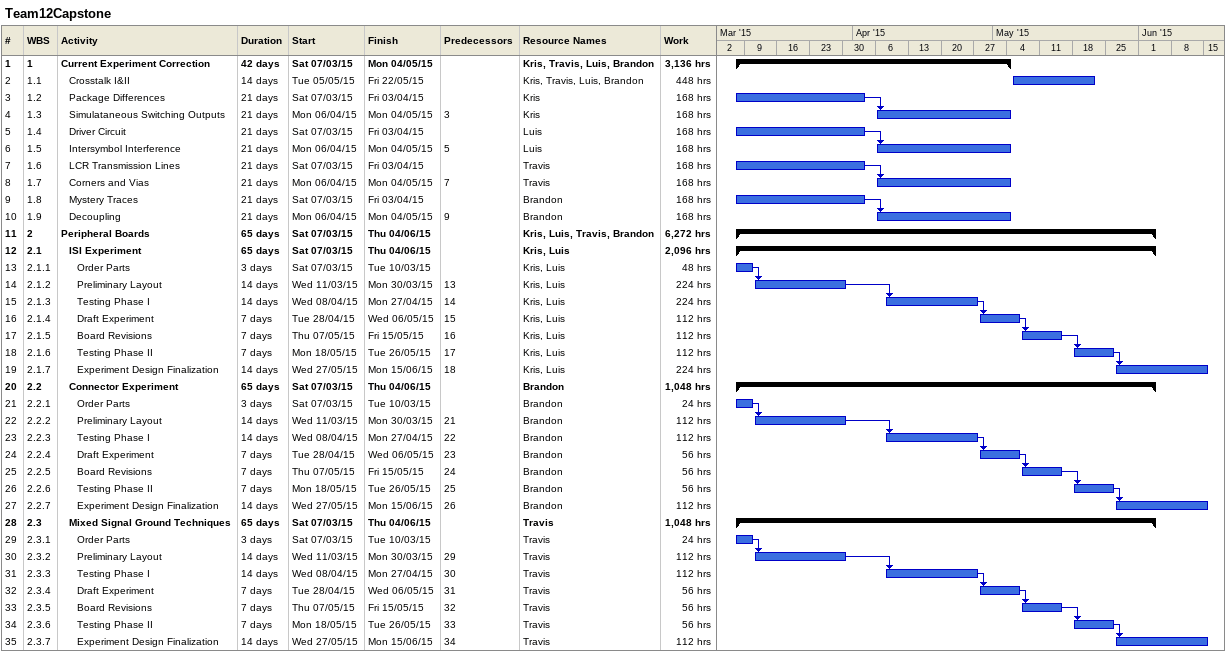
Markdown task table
Team12Capstone

| ID | WBS | Task | Duration | Start | Finish | Predecessors | Resources | Work (h) |
|---|---|---|---|---|---|---|---|---|
| 1 | 1 | **Current Experiment Correction** | 42d | 2015-03-07 | 2015-05-04 |  | Kris, Travis, Luis, Brandon | 3136 |
| 2 | 1.1 | Crosstalk I&II | 14d | 2015-05-05 | 2015-05-22 |  | Kris, Travis, Luis, Brandon | 448 |
| 3 | 1.2 | Package Differences | 21d | 2015-03-07 | 2015-04-03 |  | Kris | 168 |
| 4 | 1.3 | Simulataneous Switching Outputs | 21d | 2015-04-06 | 2015-05-04 | 3 | Kris | 168 |
| 5 | 1.4 | Driver Circuit | 21d | 2015-03-07 | 2015-04-03 |  | Luis | 168 |
| 6 | 1.5 | Intersymbol Interference | 21d | 2015-04-06 | 2015-05-04 | 5 | Luis | 168 |
| 7 | 1.6 | LCR Transmission Lines | 21d | 2015-03-07 | 2015-04-03 |  | Travis | 168 |
| 8 | 1.7 | Corners and Vias | 21d | 2015-04-06 | 2015-05-04 | 7 | Travis | 168 |
| 9 | 1.8 | Mystery Traces | 21d | 2015-03-07 | 2015-04-03 |  | Brandon | 168 |
| 10 | 1.9 | Decoupling | 21d | 2015-04-06 | 2015-05-04 | 9 | Brandon | 168 |
| 11 | 2 | **Peripheral Boards** | 65d | 2015-03-07 | 2015-06-04 |  | Kris, Luis, Travis, Brandon | 6272 |
| 12 | 2.1 | **ISI Experiment** | 65d | 2015-03-07 | 2015-06-04 |  | Kris, Luis | 2096 |
| 13 | 2.1.1 | Order Parts | 3d | 2015-03-07 | 2015-03-10 |  | Kris, Luis | 48 |
| 14 | 2.1.2 | Preliminary Layout | 14d | 2015-03-11 | 2015-03-30 | 13 | Kris, Luis | 224 |
| 15 | 2.1.3 | Testing Phase I | 14d | 2015-04-08 | 2015-04-27 | 14 | Kris, Luis | 224 |
| 16 | 2.1.4 | Draft Experiment | 7d | 2015-04-28 | 2015-05-06 | 15 | Kris, Luis | 112 |
| 17 | 2.1.5 | Board Revisions | 7d | 2015-05-07 | 2015-05-15 | 16 | Kris, Luis | 112 |
| 18 | 2.1.6 | Testing Phase II | 7d | 2015-05-18 | 2015-05-26 | 17 | Kris, Luis | 112 |
| 19 | 2.1.7 | Experiment Design Finalization | 14d | 2015-05-27 | 2015-06-15 | 18 | Kris, Luis | 224 |
| 20 | 2.2 | **Connector Experiment** | 65d | 2015-03-07 | 2015-06-04 |  | Brandon | 1048 |
| 21 | 2.2.1 | Order Parts | 3d | 2015-03-07 | 2015-03-10 |  | Brandon | 24 |
| 22 | 2.2.2 | Preliminary Layout | 14d | 2015-03-11 | 2015-03-30 | 21 | Brandon | 112 |
| 23 | 2.2.3 | Testing Phase I | 14d | 2015-04-08 | 2015-04-27 | 22 | Brandon | 112 |
| 24 | 2.2.4 | Draft Experiment | 7d | 2015-04-28 | 2015-05-06 | 23 | Brandon | 56 |
| 25 | 2.2.5 | Board Revisions | 7d | 2015-05-07 | 2015-05-15 | 24 | Brandon | 56 |
| 26 | 2.2.6 | Testing Phase II | 7d | 2015-05-18 | 2015-05-26 | 25 | Brandon | 56 |
| 27 | 2.2.7 | Experiment Design Finalization | 14d | 2015-05-27 | 2015-06-15 | 26 | Brandon | 112 |
| 28 | 2.3 | **Mixed Signal Ground Techniques** | 65d | 2015-03-07 | 2015-06-04 |  | Travis | 1048 |
| 29 | 2.3.1 | Order Parts | 3d | 2015-03-07 | 2015-03-10 |  | Travis | 24 |
| 30 | 2.3.2 | Preliminary Layout | 14d | 2015-03-11 | 2015-03-30 | 29 | Travis | 112 |
| 31 | 2.3.3 | Testing Phase I | 14d | 2015-04-08 | 2015-04-27 | 30 | Travis | 112 |
| 32 | 2.3.4 | Draft Experiment | 7d | 2015-04-28 | 2015-05-06 | 31 | Travis | 56 |
| 33 | 2.3.5 | Board Revisions | 7d | 2015-05-07 | 2015-05-15 | 32 | Travis | 56 |
| 34 | 2.3.6 | Testing Phase II | 7d | 2015-05-18 | 2015-05-26 | 33 | Travis | 56 |
| 35 | 2.3.7 | Experiment Design Finalization | 14d | 2015-05-27 | 2015-06-15 | 34 | Travis | 112 |
